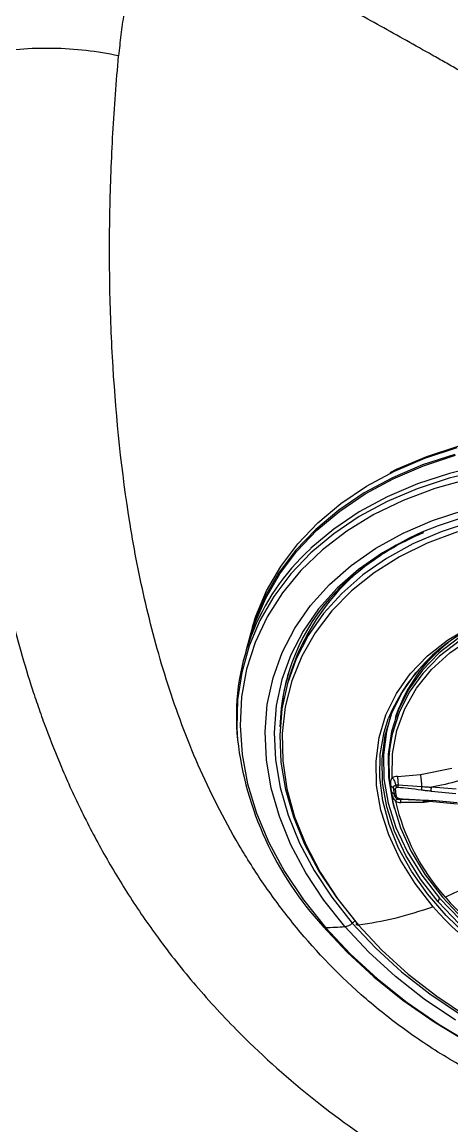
# Model space of a CAD drawing. Extents: x 525 to 613, y 487 to 635.
# Drawn here: x 552.547 to 554.262, y 575.496 to 579.9 of the extents above; entities that cross this region are included whole.
import ezdxf

# ---------------------------------------------------------------- set-up
doc = ezdxf.new("R2010")
doc.units = 0
doc.header["$MEASUREMENT"] = 0
doc.layers.add('1', color=4, linetype='Continuous')
doc.layers.add('STD TEST', color=3, linetype='Continuous')

# ---------------------------------------------------------------- blocks, each defined once
blk = doc.blocks.new('2023 VANGUARD')
at = {"layer": '1', "color": 3, "linetype": 'Continuous', "lineweight": 25}
for p, q in [((-15.4853, -15.178), (-15.4942, -15.2049)), ((-15.489, -15.2066), (-15.5129, -15.2789)), ((-15.3408, -15.3848), (-15.3508, -15.4178)), ((-14.9197, -15.5558), (-14.9244, -15.5698)), ((-14.8236, -15.7934), (-14.6979, -15.768)), ((-14.9156, -15.8014), (-14.8236, -15.7934)), ((-14.9129, -15.8348), (-14.8182, -15.8414)), ((-14.6805, -15.8523), (-14.7799, -15.8436)), ((-14.8105, -15.8973), (-14.9049, -15.8933)), ((-14.8124, -15.8987), (-14.7746, -15.901)), ((-14.8091, -15.8989), (-14.8082, -15.9056)), ((-14.7813, -15.86), (-14.6819, -15.8687)), ((-14.6768, -15.906), (-14.7762, -15.8973)), ((-14.8082, -15.9056), (-14.9014, -15.9054)), ((-14.78, -15.9007), (-14.8082, -15.9056)), ((-14.7745, -15.901), (-14.6752, -15.9097)), ((-14.7521, -16.3019), (-14.747, -16.2866))]:
    blk.add_line(p, q, dxfattribs=at)
at = {"layer": '1', "color": 3, "linetype": 'Continuous', "lineweight": 25, "flags": 128}
for points in [[(-14.6858, -14.5159), (-14.8146, -14.5581), (-14.9354, -14.6096), (-15.0473, -14.67), (-15.1494, -14.7389), (-15.241, -14.8156), (-15.3212, -14.8996), (-15.3896, -14.9903), (-15.4456, -15.0871), (-15.4888, -15.189), (-15.5189, -15.2954), (-15.5204, -15.3028)], [(-15.4853, -15.178), (-15.4799, -15.1621), (-15.4368, -15.0601), (-15.3807, -14.9634), (-15.3123, -14.8727), (-15.2321, -14.7887), (-15.1405, -14.7119), (-15.0384, -14.6431), (-14.9266, -14.5827), (-14.8057, -14.5312), (-14.6769, -14.489)], [(-12.3214, -15.2043), (-12.4184, -15.1005), (-12.5255, -15.0015), (-12.6419, -14.9081), (-12.7667, -14.8211), (-12.899, -14.7411), (-13.0378, -14.6687), (-13.1819, -14.6044), (-13.3304, -14.5488), (-13.4821, -14.5022), (-13.6359, -14.4651), (-13.7904, -14.4377), (-13.9447, -14.4202), (-14.0975, -14.4128), (-14.2476, -14.4154), (-14.394, -14.4282), (-14.5354, -14.4509), (-14.6708, -14.4834), (-14.7993, -14.5255), (-14.9197, -14.5769), (-14.946, -14.5899)], [(-15.489, -15.2066), (-15.4836, -15.1908), (-15.4406, -15.0891), (-15.3847, -14.9927), (-15.3166, -14.9023), (-15.2365, -14.8185), (-15.1453, -14.742), (-15.0435, -14.6733), (-14.9319, -14.6131), (-14.8115, -14.5618), (-14.683, -14.5196)], [(-12.3571, -15.313), (-12.4541, -15.2091), (-12.5612, -15.1101), (-12.6776, -15.0167), (-12.8024, -14.9297), (-12.9347, -14.8497), (-13.0735, -14.7772), (-13.2177, -14.713), (-13.3663, -14.6573), (-13.518, -14.6108), (-13.6717, -14.5737), (-13.8263, -14.5462), (-13.9806, -14.5287), (-14.1334, -14.5213), (-14.2836, -14.5239), (-14.43, -14.5367), (-14.5714, -14.5594), (-14.7069, -14.592), (-14.8353, -14.6341), (-14.9558, -14.6854), (-15.0673, -14.7457), (-15.1691, -14.8143), (-15.2604, -14.8908), (-15.2626, -14.8928)], [(-14.5735, -14.5787), (-14.7085, -14.6111), (-14.8365, -14.6531), (-14.9565, -14.7042), (-15.0677, -14.7643), (-15.1691, -14.8326), (-15.2601, -14.9089), (-15.3398, -14.9924), (-15.4078, -15.0825), (-15.4634, -15.1786), (-15.5063, -15.2799), (-15.5361, -15.3856), (-15.5527, -15.495), (-15.5558, -15.6072), (-15.5532, -15.6547)], [(-14.6313, -14.6142), (-14.7656, -14.6519), (-14.8921, -14.6994), (-15.0097, -14.7563), (-15.1175, -14.8223), (-15.2147, -14.8967), (-15.3004, -14.979), (-15.374, -15.0685), (-15.4349, -15.1645), (-15.4825, -15.2662), (-15.5166, -15.3727), (-15.5367, -15.4834), (-15.5429, -15.5971), (-15.5349, -15.7131), (-15.5129, -15.8304), (-15.4771, -15.948), (-15.4277, -16.0651), (-15.3652, -16.1806), (-15.29, -16.2936), (-15.2027, -16.4032)], [(-15.1244, -16.4004), (-15.2084, -16.2946), (-15.2804, -16.1854), (-15.3399, -16.0738), (-15.3862, -15.9608), (-15.419, -15.8473), (-15.438, -15.7342), (-15.4431, -15.6227), (-15.4342, -15.5135), (-15.4114, -15.4077), (-15.3748, -15.3061), (-15.3249, -15.2096), (-15.2619, -15.119), (-15.1866, -15.0351), (-15.0994, -14.9587), (-15.0011, -14.8903), (-14.8927, -14.8305), (-14.7749, -14.78), (-14.6489, -14.739)], [(-12.509, -15.4152), (-12.6023, -15.3157), (-12.7058, -15.2213), (-12.8186, -15.1326), (-12.9399, -15.0505), (-13.0685, -14.9756), (-13.2034, -14.9087), (-13.3433, -14.8502), (-13.4872, -14.8006), (-13.6338, -14.7605), (-13.7818, -14.73), (-13.93, -14.7096), (-14.077, -14.6993), (-14.2218, -14.6993), (-14.3629, -14.7095), (-14.4993, -14.7299), (-14.6297, -14.7603), (-14.7531, -14.8004), (-14.8184, -14.8269)], [(-14.6195, -14.7852), (-14.7409, -14.8247), (-14.8544, -14.8735), (-14.9589, -14.931), (-15.0536, -14.9969), (-15.1376, -15.0706), (-15.2103, -15.1515), (-15.2709, -15.2387), (-15.3191, -15.3317), (-15.3543, -15.4296), (-15.3763, -15.5316), (-15.3849, -15.6368), (-15.38, -15.7444), (-15.3616, -15.8533), (-15.33, -15.9627), (-15.2854, -16.0716), (-15.2281, -16.1791), (-15.1587, -16.2843), (-15.0777, -16.3864)], [(-14.6759, -14.8255), (-14.796, -14.8706), (-14.9072, -14.9252), (-15.0084, -14.9888), (-15.0987, -15.0609), (-15.1774, -15.1408), (-15.2437, -15.2277), (-15.297, -15.3209), (-15.3368, -15.4196), (-15.3627, -15.5227), (-15.3746, -15.6295), (-15.3723, -15.7389), (-15.3559, -15.85), (-15.3254, -15.9617), (-15.2812, -16.0731), (-15.2237, -16.183), (-15.1534, -16.2906), (-15.0708, -16.3949)], [(-14.8184, -14.8269), (-14.8684, -14.8499), (-14.9745, -14.9084), (-15.0707, -14.9753), (-15.156, -15.0502), (-15.2298, -15.1323), (-15.2914, -15.2209), (-15.3403, -15.3153), (-15.376, -15.4148), (-15.3984, -15.5184), (-15.4071, -15.6252), (-15.4021, -15.7344), (-15.3835, -15.845), (-15.3514, -15.9561), (-15.306, -16.0668), (-15.2479, -16.176), (-15.1774, -16.2828), (-15.0952, -16.3864)], [(-14.7724, -16.3213), (-14.8446, -16.2287), (-14.904, -16.1327), (-14.9497, -16.0345), (-14.9813, -15.9356), (-14.9984, -15.8369), (-15.0006, -15.7399), (-14.9881, -15.6458), (-14.9609, -15.5556), (-14.9194, -15.4706), (-14.8641, -15.3918), (-14.7957, -15.3202), (-14.7151, -15.2567), (-14.6232, -15.2021), (-14.5214, -15.1571)], [(-14.4812, -15.1525), (-14.5804, -15.1953), (-14.67, -15.2474), (-14.7487, -15.3082), (-14.8158, -15.3769), (-14.8702, -15.4526), (-14.9113, -15.5344), (-14.9387, -15.6212), (-14.9519, -15.7121), (-14.9508, -15.8057), (-14.9354, -15.901), (-14.9284, -15.9283)], [(-14.4809, -15.1664), (-14.5796, -15.209), (-14.6687, -15.2608), (-14.747, -15.3213), (-14.8137, -15.3896), (-14.8679, -15.4649), (-14.9088, -15.5463), (-14.936, -15.6327), (-14.9452, -15.6836)], [(-14.9362, -15.8054), (-14.9345, -15.7102), (-14.9176, -15.6183), (-14.8858, -15.5308), (-14.8395, -15.4491), (-14.7792, -15.3742), (-14.7059, -15.3072), (-14.6206, -15.2488), (-14.5243, -15.2)], [(-14.7521, -16.3019), (-14.823, -16.2108), (-14.8814, -16.1164), (-14.9264, -16.0199), (-14.9575, -15.9226), (-14.9742, -15.8256), (-14.9764, -15.7303), (-14.9641, -15.6377), (-14.9373, -15.549), (-14.8965, -15.4654), (-14.8421, -15.3879), (-14.7749, -15.3175), (-14.7475, -15.2939)], [(-15.2027, -16.4032), (-15.1041, -16.5086), (-14.995, -16.6089), (-14.8761, -16.7033), (-14.7486, -16.791), (-14.6133, -16.8713)], [(-14.6842, -16.7731), (-14.808, -16.6892), (-14.9233, -16.5986), (-15.0291, -16.502), (-15.1244, -16.4004)], [(-15.0952, -16.3864), (-15.0019, -16.4859), (-14.8984, -16.5804), (-14.7855, -16.669), (-14.6643, -16.7511)], [(-13.1321, -16.7593), (-13.2376, -16.7927), (-13.3499, -16.8163), (-13.4677, -16.83), (-13.5897, -16.8334), (-13.7144, -16.8266), (-13.8404, -16.8097), (-13.9662, -16.7828), (-14.0903, -16.7463), (-14.2112, -16.7006), (-14.3276, -16.6462), (-14.438, -16.5838), (-14.5412, -16.514), (-14.636, -16.4378), (-14.7212, -16.356), (-14.7959, -16.2696), (-14.8592, -16.1796), (-14.9103, -16.087), (-14.9487, -15.9929), (-14.9738, -15.8984), (-14.9855, -15.8047), (-14.9835, -15.7128), (-14.9679, -15.6238), (-14.9516, -15.5712)], [(-14.9454, -15.571), (-14.959, -15.6223), (-14.9713, -15.7149), (-14.9691, -15.8103), (-14.9524, -15.9073), (-14.9213, -16.0046), (-14.8763, -16.101), (-14.818, -16.1954), (-14.747, -16.2866)], [(-14.9452, -15.6836), (-14.9491, -15.723), (-14.948, -15.8162), (-14.9327, -15.9109), (-14.9033, -16.0062), (-14.8603, -16.1006), (-14.8042, -16.1932), (-14.7356, -16.2826), (-14.6555, -16.3678), (-14.5648, -16.4477), (-14.4648, -16.5212), (-14.3566, -16.5876), (-14.2416, -16.6459), (-14.1213, -16.6954), (-13.9971, -16.7354), (-13.8707, -16.7656), (-13.7436, -16.7854), (-13.6175, -16.7947), (-13.4938, -16.7933), (-13.3742, -16.7812), (-13.2602, -16.7587), (-13.1532, -16.7259)], [(-14.747, -16.2866), (-14.6643, -16.3733), (-14.5709, -16.4545), (-14.4679, -16.5292), (-14.3567, -16.5964), (-14.2388, -16.6554), (-14.1154, -16.7053), (-13.9883, -16.7455), (-13.859, -16.7755), (-13.7291, -16.795), (-13.6002, -16.8037), (-13.4741, -16.8014), (-13.3522, -16.7883), (-13.2361, -16.7645), (-13.1273, -16.7303)], [(-13.1324, -16.7456), (-13.2412, -16.7798), (-13.3573, -16.8037), (-13.4791, -16.8168), (-13.6053, -16.819), (-13.7341, -16.8103), (-13.864, -16.7909), (-13.9933, -16.7608), (-14.1205, -16.7206), (-14.2438, -16.6707), (-14.3618, -16.6118), (-14.473, -16.5445), (-14.5759, -16.4698), (-14.6693, -16.3886), (-14.7521, -16.3019)], [(-15.2129, -16.3984), (-15.1163, -16.5019), (-15.0095, -16.6005), (-14.8935, -16.6936), (-14.7691, -16.7803), (-14.6373, -16.8601), (-14.499, -16.9322), (-14.3553, -16.9963), (-14.2073, -17.0517), (-14.0561, -17.0981), (-13.9029, -17.1351), (-13.7488, -17.1624), (-13.5951, -17.1798), (-13.4428, -17.1873), (-13.2932, -17.1846), (-13.1473, -17.1719), (-13.0064, -17.1493), (-12.8714, -17.1168), (-12.7434, -17.0749), (-12.6233, -17.0237), (-12.5122, -16.9637), (-12.4107, -16.8953), (-12.3198, -16.8191), (-12.266, -16.7649)], [(-15.0708, -16.3949), (-14.9769, -16.4948), (-14.8724, -16.5896), (-14.7582, -16.6783), (-14.6354, -16.7601), (-14.5052, -16.8343), (-14.3686, -16.9003), (-14.227, -16.9574), (-14.0816, -17.0051), (-13.9337, -17.043), (-13.7847, -17.0707), (-13.6359, -17.088), (-13.4886, -17.0948), (-13.3443, -17.0909), (-13.2042, -17.0764), (-13.0695, -17.0514), (-12.9415, -17.0163), (-12.8214, -16.9711), (-12.7578, -16.9416)]]:
    blk.add_lwpolyline(points, dxfattribs=at)
at = {"layer": '1', "color": 3, "linetype": 'Continuous', "lineweight": 25}
for centre, radius, start, end in [((-14.4801, -15.6719), 0.9073, 114.5623, 161.5518), ((-14.6504, -15.5627), 0.9074, 132.4243, 185.8391), ((-14.5755, -15.6207), 0.8083, 136.595, 178.777), ((-14.2887, -15.8442), 0.7169, 108.1326, 157.6137), ((-14.3369, -15.7564), 0.6164, 127.5522, 160.9994), ((-14.5844, -15.612), 0.7976, 161.7736, 176.7751), ((-14.2285, -15.4983), 1.3338, 186.7335, 222.4392), ((-14.7385, -15.8555), 0.043, 164.0051, 186.1041), ((-14.0676, -15.6989), 0.879, 193.2285, 221.5607), ((-14.7723, -15.8978), 0.00388, 172.5502, 235.2269), ((-15.083, -15.4306), 0.9236, 292.7917, 306.9104), ((-13.6906, -15.3802), 1.3725, 221.0753, 242.0791), ((-13.671, -15.3438), 1.4726, 221.5886, 243.92), ((-15.1471, -16.3233), 0.0818, 309.4584, 318.7898), ((-15.2036, -16.3921), 0.0112, 214.0789, 274.6883), ((-15.1966, -15.4864), 0.9168, 269.6174, 274.5173), ((-15.1335, -16.3439), 0.0573, 279.1409, 312.0032)]:
    blk.add_arc(centre, radius, start, end, dxfattribs=at)
for points, knots in [([(-14.6739, -12.9812), (-14.6909, -12.9714), (-14.7251, -12.9519), (-14.7934, -12.9132), (-14.9134, -12.8456), (-15.0854, -12.75), (-15.2411, -12.6649), (-15.3324, -12.616), (-15.3585, -12.602), (-15.3695, -12.5962), (-15.3784, -12.5919), (-15.3874, -12.5876), (-15.4124, -12.5764), (-15.4548, -12.5608), (-15.5131, -12.5458), (-15.5718, -12.5364), (-15.6301, -12.5325), (-15.687, -12.5338), (-15.7419, -12.5401), (-15.7941, -12.5511), (-15.8349, -12.5642), (-15.8617, -12.5755), (-15.8745, -12.5816), (-15.8817, -12.5853), (-15.8862, -12.5876), (-15.8949, -12.5924), (-15.9085, -12.6005), (-15.9331, -12.6176), (-15.9606, -12.6428), (-15.9855, -12.6777), (-15.9973, -12.7069), (-16.0018, -12.7273), (-16.0034, -12.7377), (-16.0051, -12.7481), (-16.0083, -12.7689), (-16.0127, -12.8002), (-16.02, -12.8559), (-16.0247, -12.8978), (-16.0273, -12.9259)], [0.0000269, 0.0000269, 0.0000269, 0.0000269, 0.0312769, 0.0625269, 0.1250269, 0.2500269, 0.3750269, 0.4062769, 0.4140894, 0.4219019, 0.4258081, 0.4297144, 0.4375269, 0.4687769, 0.5000269, 0.5312769, 0.5625269, 0.5937769, 0.6250269, 0.6562769, 0.6875269, 0.7031519, 0.7109644, 0.7148706, 0.7187769, 0.72073, 0.7344019, 0.7500269, 0.7812769, 0.8125269, 0.8437769, 0.8515894, 0.8594019, 0.8672144, 0.8750269, 0.9062769, 0.9375269, 1, 1, 1, 1]), ([(-16.0273, -12.926), (-16.1122, -12.908), (-16.2012, -12.8977), (-16.3784, -12.8943), (-16.4666, -12.9012), (-16.5498, -12.9159)], [0, 0, 0, 0, 0.5, 0.5, 1, 1, 1, 1]), ([(-16.5498, -12.9159), (-16.5513, -12.9278), (-16.5546, -12.9527), (-16.5593, -12.9917), (-16.5648, -13.0384), (-16.5706, -13.0916), (-16.5768, -13.1543), (-16.5856, -13.2521), (-16.597, -13.4089), (-16.6056, -13.6098), (-16.6073, -13.7755), (-16.6062, -13.8771), (-16.605, -13.9448), (-16.6029, -14.0187), (-16.5994, -14.1035), (-16.5941, -14.2052), (-16.5842, -14.3493), (-16.5663, -14.536), (-16.5392, -14.7398), (-16.5037, -14.9438), (-16.4518, -15.1823), (-16.3967, -15.3786), (-16.3451, -15.5324), (-16.308, -15.6353), (-16.2536, -15.7721), (-16.1757, -15.9427), (-16.0822, -16.1203), (-15.9754, -16.2961), (-15.8496, -16.4766), (-15.7008, -16.6615), (-15.4966, -16.879), (-15.2361, -17.1079), (-14.9778, -17.2893), (-14.7816, -17.4079), (-14.6514, -17.4802), (-14.5181, -17.5485), (-14.3583, -17.6236), (-14.1583, -17.7076), (-13.9232, -17.792), (-13.7387, -17.8474), (-13.6197, -17.879), (-13.5652, -17.8927), (-13.5255, -17.9023), (-13.4995, -17.9085), (-13.4845, -17.912), (-13.473, -17.9145), (-13.4643, -17.9166), (-13.4566, -17.9185), (-13.4482, -17.9205), (-13.4432, -17.9214), (-13.4409, -17.9218)], [0, 0, 0, 0, 0.0063364, 0.0132778, 0.0208232, 0.0312243, 0.0416147, 0.0541661, 0.0831948, 0.124789, 0.1604454, 0.1705739, 0.178262, 0.1960671, 0.2094117, 0.2227472, 0.2493859, 0.2848442, 0.3202595, 0.3556568, 0.3910707, 0.4443483, 0.4576951, 0.4711496, 0.4980368, 0.5292124, 0.5607134, 0.5920153, 0.6233876, 0.6588959, 0.6949883, 0.7488011, 0.7988557, 0.8176159, 0.8365692, 0.8554405, 0.8742549, 0.9031175, 0.937046, 0.9685044, 0.9763904, 0.984237, 0.9901079, 0.9921131, 0.9945557, 0.9960548, 0.9966741, 0.9980286, 0.9991197, 1, 1, 1, 1]), ([(-13.4645, -17.2901), (-13.6076, -17.2798), (-13.7516, -17.2616), (-13.9692, -17.2179), (-14.0412, -17.2007), (-14.1833, -17.1607), (-14.2534, -17.1379), (-14.3918, -17.0861), (-14.4606, -17.0569), (-14.5934, -16.9931), (-14.6574, -16.9585), (-14.7806, -16.8846), (-14.8398, -16.8452), (-14.9537, -16.7615), (-15.0084, -16.7172), (-15.1623, -16.5809), (-15.2526, -16.4848), (-15.3739, -16.3343), (-15.412, -16.2829), (-15.4833, -16.1792), (-15.5164, -16.127), (-15.6093, -15.9695), (-15.6626, -15.8633), (-15.7562, -15.6487), (-15.7965, -15.5403), (-15.8654, -15.3255), (-15.8944, -15.2188), (-15.9439, -15.0062), (-15.9642, -14.9004), (-16.0156, -14.5841), (-16.0368, -14.3747), (-16.056, -14.0619), (-16.0601, -13.9579), (-16.0641, -13.7503), (-16.0639, -13.6468), (-16.0598, -13.4401), (-16.0558, -13.337), (-16.0443, -13.1312), (-16.0368, -13.0284), (-16.0273, -12.9259)], [0, 0, 0, 0, 0.0625, 0.0625, 0.09375, 0.09375, 0.125, 0.125, 0.15625, 0.15625, 0.1875, 0.1875, 0.21875, 0.21875, 0.25, 0.25, 0.3125, 0.3125, 0.34375, 0.34375, 0.375, 0.375, 0.4375, 0.4375, 0.5, 0.5, 0.5625, 0.5625, 0.625, 0.625, 0.75, 0.75, 0.8125, 0.8125, 0.875, 0.875, 0.9375, 0.9375, 1, 1, 1, 1]), ([(-15.1661, -15.0728), (-15.1618, -15.0678), (-15.1356, -15.0371), (-15.0774, -14.9865), (-14.9912, -14.9223), (-14.9018, -14.8686), (-14.838, -14.8399), (-14.8094, -14.827)], [0, 0, 0, 0, 0.048743, 0.299042, 0.548706, 0.79782, 1, 1, 1, 1]), ([(-14.5448, -15.7677), (-14.5863, -15.7867), (-14.6604, -15.8206), (-14.7434, -15.8366), (-14.7799, -15.8436)], [0, 0, 0, 0, 0.5597985, 1, 1, 1, 1]), ([(-14.9362, -15.8054), (-14.9388, -15.8099), (-14.9444, -15.8195), (-14.9433, -15.8312), (-14.9428, -15.8374)], [0, 0, 0, 0, 0.470056, 1, 1, 1, 1]), ([(-14.9156, -15.8014), (-14.9193, -15.8016), (-14.9266, -15.8021), (-14.933, -15.8043), (-14.9362, -15.8054)], [0, 0, 0, 0, 0.495801, 1, 1, 1, 1]), ([(-14.9362, -15.8054), (-14.9361, -15.8055), (-14.9358, -15.8058), (-14.9356, -15.806), (-14.9355, -15.8062)], [0, 0, 0, 0, 0.559026, 1, 1, 1, 1]), ([(-14.9355, -15.8062), (-14.9341, -15.8082), (-14.9311, -15.8123), (-14.9272, -15.8198), (-14.924, -15.8278), (-14.9227, -15.8333), (-14.922, -15.836)], [0, 0, 0, 0, 0.24492, 0.497148, 0.750853, 1, 1, 1, 1]), ([(-14.9156, -15.8014), (-14.9152, -15.8037), (-14.9143, -15.8083), (-14.9134, -15.8167), (-14.9129, -15.8257), (-14.9129, -15.8318), (-14.9129, -15.8348)], [0, 0, 0, 0, 0.243533, 0.495782, 0.750225, 1, 1, 1, 1]), ([(-14.8236, -15.7934), (-14.8231, -15.7966), (-14.8222, -15.8032), (-14.8207, -15.8159), (-14.8192, -15.8295), (-14.8185, -15.8375), (-14.8182, -15.8414)], [0, 0, 0, 0, 0.235391, 0.489489, 0.749289, 1, 1, 1, 1]), ([(-14.9428, -15.8374), (-14.9422, -15.8421), (-14.9411, -15.8505), (-14.9399, -15.8589), (-14.9393, -15.8625)], [0, 0, 0, 0, 0.559844, 1, 1, 1, 1]), ([(-14.9428, -15.8374), (-14.9403, -15.839), (-14.9353, -15.8421), (-14.9328, -15.8465), (-14.9315, -15.8487)], [0, 0, 0, 0, 0.497192, 1, 1, 1, 1]), ([(-14.922, -15.836), (-14.924, -15.8368), (-14.9276, -15.8383), (-14.9306, -15.8415), (-14.9318, -15.8449), (-14.9316, -15.8475), (-14.9315, -15.8487)], [0, 0, 0, 0, 0.296548, 0.554251, 0.789189, 1, 1, 1, 1]), ([(-14.9315, -15.8487), (-14.9311, -15.8493), (-14.9304, -15.8506), (-14.9284, -15.8521), (-14.9259, -15.8532), (-14.9239, -15.8534), (-14.9229, -15.8536)], [0, 0, 0, 0, 0.245697, 0.5, 0.754303, 1, 1, 1, 1]), ([(-14.9315, -15.8487), (-14.9309, -15.8534), (-14.9297, -15.8619), (-14.9285, -15.8703), (-14.928, -15.874)], [0, 0, 0, 0, 0.559999, 1, 1, 1, 1]), ([(-14.9229, -15.8536), (-14.923, -15.8525), (-14.9231, -15.8504), (-14.9222, -15.8479), (-14.9206, -15.846), (-14.9191, -15.8454), (-14.9184, -15.8452)], [0, 0, 0, 0, 0.316144, 0.604812, 0.810522, 1, 1, 1, 1]), ([(-14.9195, -15.8789), (-14.9201, -15.8741), (-14.9213, -15.8657), (-14.9224, -15.8573), (-14.9229, -15.8536)], [0, 0, 0, 0, 0.5599999, 1, 1, 1, 1]), ([(-14.922, -15.836), (-14.9206, -15.8357), (-14.9177, -15.8349), (-14.9145, -15.8349), (-14.9129, -15.8348)], [0, 0, 0, 0, 0.496987, 1, 1, 1, 1]), ([(-14.922, -15.836), (-14.9218, -15.8369), (-14.9215, -15.8385), (-14.9207, -15.841), (-14.9197, -15.8433), (-14.9188, -15.8445), (-14.9184, -15.8452)], [0, 0, 0, 0, 0.247007, 0.5, 0.752993, 1, 1, 1, 1]), ([(-14.9132, -15.8448), (-14.9142, -15.8447), (-14.916, -15.8446), (-14.9177, -15.845), (-14.9184, -15.8452)], [0, 0, 0, 0, 0.557135, 1, 1, 1, 1]), ([(-14.9129, -15.8348), (-14.913, -15.8357), (-14.9132, -15.8375), (-14.9133, -15.8402), (-14.9133, -15.8427), (-14.9132, -15.8441), (-14.9132, -15.8448)], [0, 0, 0, 0, 0.246698, 0.5, 0.753302, 1, 1, 1, 1]), ([(-14.8198, -15.8556), (-14.8372, -15.8534), (-14.8684, -15.8494), (-14.8995, -15.8462), (-14.9132, -15.8448)], [0, 0, 0, 0, 0.559997, 1, 1, 1, 1]), ([(-14.8182, -15.8414), (-14.8184, -15.8425), (-14.8189, -15.8448), (-14.8195, -15.8488), (-14.8198, -15.8526), (-14.8198, -15.8547), (-14.8198, -15.8556)], [0, 0, 0, 0, 0.243098, 0.5, 0.756902, 1, 1, 1, 1]), ([(-14.7813, -15.86), (-14.7885, -15.8593), (-14.8013, -15.8581), (-14.8141, -15.8564), (-14.8198, -15.8556)], [0, 0, 0, 0, 0.559985, 1, 1, 1, 1]), ([(-14.8182, -15.8414), (-14.811, -15.8419), (-14.7982, -15.8429), (-14.7855, -15.8434), (-14.7799, -15.8436)], [0, 0, 0, 0, 0.561456, 1, 1, 1, 1]), ([(-14.9393, -15.8625), (-14.9381, -15.8693), (-14.9358, -15.8821), (-14.9272, -15.8943), (-14.9232, -15.9)], [0, 0, 0, 0, 0.531998, 1, 1, 1, 1]), ([(-14.9393, -15.8625), (-14.9369, -15.8641), (-14.9319, -15.8673), (-14.9293, -15.8718), (-14.928, -15.874)], [0, 0, 0, 0, 0.497194, 1, 1, 1, 1]), ([(-14.928, -15.874), (-14.9277, -15.8746), (-14.9269, -15.8759), (-14.9249, -15.8774), (-14.9224, -15.8785), (-14.9204, -15.8787), (-14.9195, -15.8789)], [0, 0, 0, 0, 0.245697, 0.5, 0.754303, 1, 1, 1, 1]), ([(-14.928, -15.874), (-14.9278, -15.8754), (-14.9272, -15.8782), (-14.9249, -15.8829), (-14.9208, -15.8878), (-14.9167, -15.8899), (-14.9145, -15.891)], [0, 0, 0, 0, 0.210352, 0.445074, 0.702847, 1, 1, 1, 1]), ([(-14.9243, -15.8834), (-14.9229, -15.885), (-14.9201, -15.8883), (-14.9162, -15.8901), (-14.9142, -15.891)], [0, 0, 0, 0, 0.491836, 1, 1, 1, 1]), ([(-14.9232, -15.9), (-14.9222, -15.8984), (-14.9201, -15.895), (-14.9176, -15.8918), (-14.9164, -15.8911), (-14.9159, -15.8908)], [0, 0, 0, 0, 0.337329, 0.686011, 1, 1, 1, 1]), ([(-14.9232, -15.9), (-14.9197, -15.9014), (-14.9126, -15.9042), (-14.9051, -15.905), (-14.9014, -15.9054)], [0, 0, 0, 0, 0.504199, 1, 1, 1, 1]), ([(-14.9125, -15.8883), (-14.9135, -15.8877), (-14.9156, -15.8866), (-14.9184, -15.8832), (-14.919, -15.8806), (-14.9195, -15.8789)], [0, 0, 0, 0, 0.2430697, 0.5158896, 1, 1, 1, 1]), ([(-14.9145, -15.891), (-14.9144, -15.8911), (-14.9143, -15.8912), (-14.9139, -15.8907), (-14.9133, -15.8898), (-14.9128, -15.8888), (-14.9125, -15.8883)], [0, 0, 0, 0, 0.247007, 0.5, 0.752993, 1, 1, 1, 1]), ([(-14.9049, -15.8933), (-14.9065, -15.8931), (-14.9098, -15.8927), (-14.9129, -15.8916), (-14.9145, -15.891)], [0, 0, 0, 0, 0.505655, 1, 1, 1, 1]), ([(-14.9125, -15.8883), (-14.9115, -15.8887), (-14.9097, -15.8893), (-14.9078, -15.8895), (-14.907, -15.8896)], [0, 0, 0, 0, 0.562739, 1, 1, 1, 1]), ([(-14.907, -15.8896), (-14.8897, -15.8908), (-14.8587, -15.893), (-14.8279, -15.8944), (-14.8144, -15.895)], [0, 0, 0, 0, 0.559998, 1, 1, 1, 1]), ([(-14.9049, -15.8933), (-14.9051, -15.8933), (-14.9055, -15.8934), (-14.9061, -15.8927), (-14.9066, -15.8915), (-14.9069, -15.8902), (-14.907, -15.8896)], [0, 0, 0, 0, 0.246698, 0.5, 0.753302, 1, 1, 1, 1]), ([(-14.9035, -15.8938), (-14.9036, -15.8936), (-14.904, -15.8927), (-14.9044, -15.893), (-14.9049, -15.8933)], [0, 0, 0, 0, 0.165342, 1, 1, 1, 1]), ([(-14.9014, -15.9054), (-14.9015, -15.9034), (-14.9019, -15.8993), (-14.9026, -15.8953), (-14.9032, -15.8943), (-14.9035, -15.8938)], [0, 0, 0, 0, 0.347534, 0.707505, 1, 1, 1, 1]), ([(-14.8144, -15.895), (-14.8073, -15.8953), (-14.7946, -15.8959), (-14.7818, -15.8969), (-14.7762, -15.8973)], [0, 0, 0, 0, 0.559985, 1, 1, 1, 1]), ([(-14.8105, -15.8973), (-14.8108, -15.8978), (-14.8115, -15.8988), (-14.8126, -15.8988), (-14.8136, -15.8976), (-14.8141, -15.8958), (-14.8144, -15.895)], [0, 0, 0, 0, 0.2430983, 0.4999999, 0.7569015, 1, 1, 1, 1]), ([(-14.7724, -16.3213), (-14.8244, -16.3382), (-14.9284, -16.3721), (-15.0233, -16.3873), (-15.0708, -16.3949)], [0, 0, 0, 0, 0.5, 1, 1, 1, 1])]:
    blk.add_open_spline(points, degree=3, knots=knots, dxfattribs=at)
blk.add_open_spline([(-15.0708, -16.3949), (-15.0722, -16.3949), (-15.0749, -16.395), (-15.0774, -16.3933), (-15.0786, -16.3904), (-15.078, -16.3877), (-15.0777, -16.3864)], degree=3, dxfattribs=at)
blk = doc.blocks.new('2026 Vanguard')
at = {"layer": 'STD TEST', "color": 1}
blk.add_blockref('2023 VANGUARD', (44.1613, 88.209), dxfattribs=at)

msp = doc.modelspace()

# ---------------------------------------------------------------- block references
at = {"layer": '1'}
msp.add_blockref('2026 Vanguard', (524.7985, 504.4821), dxfattribs=at)

doc.saveas('drawing.dxf')
